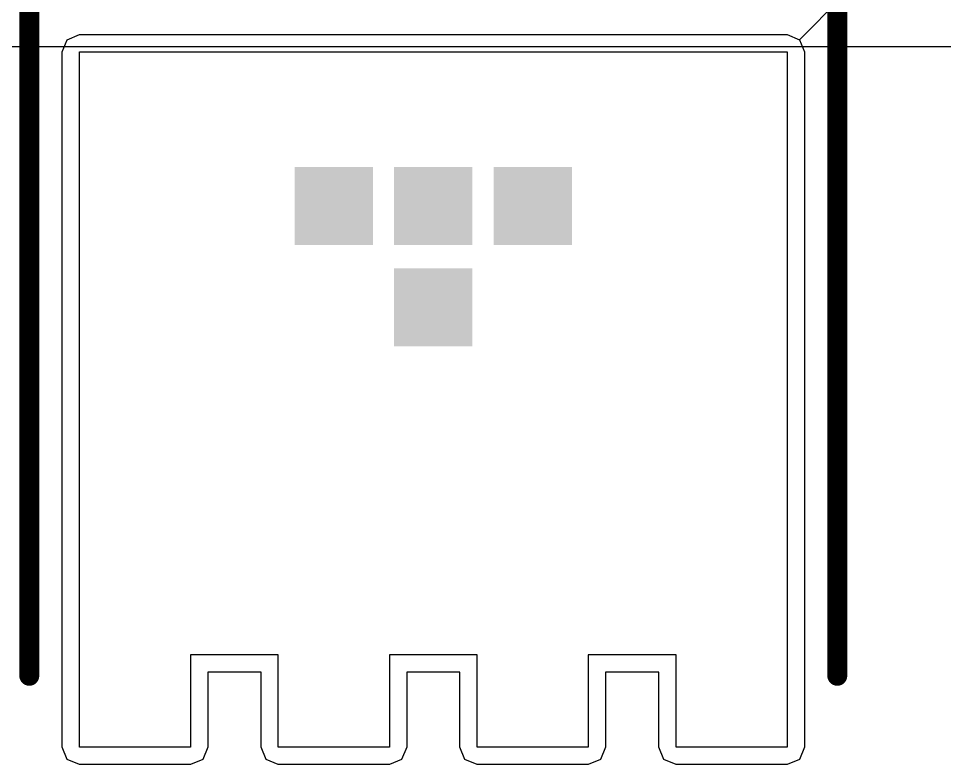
# Model space of a CAD drawing. Header units: inches. Extents: x -3 to 5259, y -3 to 5282.
# Drawn here: x 127.01 to 132.92, y 76.05 to 80.82 of the extents above; entities that cross this region are included whole.
import ezdxf

# ---------------------------------------------------------------- set-up
doc = ezdxf.new("R2010")
doc.units = ezdxf.units.IN
for name, color, linetype in [('Layer 2', 76, 'Continuous'), ('Top Layer', 1, 'Continuous'), ('Top Overlay', 2, 'Continuous'), ('Top Solder', 216, 'Continuous')]:
    doc.layers.add(name, color=color, linetype=linetype)

# ---------------------------------------------------------------- blocks, each defined once
blk = doc.blocks.new('SON_8_5_6__166')
at = {"layer": 'Top Layer'}
for points in [[(1.135, 0.885), (1.635, 0.885), (1.635, 0.385), (1.135, 0.385)], [(1.135, 0.25), (1.635, 0.25), (1.635, -0.25), (1.135, -0.25)], [(1.782, 0.25), (2.282, 0.25), (2.282, -0.25), (1.782, -0.25)], [(1.135, -0.385), (1.635, -0.385), (1.635, -0.885), (1.135, -0.885)]]:
    blk.add_hatch(color=1, dxfattribs=at).paths.add_polyline_path(points)
for p, q in [((0.401, -2.26), (0.401, 2.26)), ((0.401, 2.26), (4.841, 2.26)), ((4.841, 2.26), (4.841, 1.55)), ((4.841, 1.55), (4.251, 1.55)), ((4.251, 1.55), (4.251, 0.99)), ((4.251, 0.99), (4.841, 0.99)), ((4.841, 0.99), (4.841, 0.28)), ((4.841, 0.28), (4.251, 0.28)), ((4.251, 0.28), (4.251, -0.28)), ((4.251, -0.28), (4.841, -0.28)), ((4.841, -0.28), (4.841, -0.99)), ((4.841, -0.99), (4.251, -0.99)), ((4.251, -0.99), (4.251, -1.55)), ((4.251, -1.55), (4.841, -1.55)), ((4.841, -1.55), (4.841, -2.26)), ((4.841, -2.26), (0.401, -2.26))]:
    blk.add_line(p, q, dxfattribs=at)
at = {"layer": 'Top Overlay'}
for points in [[(4.385, 2.58, 0.127, 0.127, 0), (-1.615, 2.58, 0.127, 0.127, 0)], [(4.385, -2.58, 0.127, 0.127, 0), (-1.615, -2.58, 0.127, 0.127, 0)]]:
    blk.add_lwpolyline(points, format="xyseb", dxfattribs=at)
for points in [[(4.3533, 2.58, 0.0635, 0.0635, 1), (4.4168, 2.58, 0.0635, 0.0635, 1)], [(4.3533, -2.58, 0.0635, 0.0635, 1), (4.4168, -2.58, 0.0635, 0.0635, 1)]]:
    blk.add_lwpolyline(points, format="xyseb", close=True, dxfattribs=at)
at = {"layer": 'Top Solder'}
for p, q in [((0.3232, 2.3378), (-5201.1514, 5129.383)), ((0.3232, 2.3378), (0.401, 2.37)), ((0.401, 2.37), (4.841, 2.37)), ((4.841, 2.37), (4.9188, 2.3378)), ((0.291, 2.26), (0.3232, 2.3378)), ((4.9188, 2.3378), (4.951, 2.26)), ((0.291, -2.26), (0.291, 2.26)), ((4.951, 2.26), (4.951, 1.55)), ((4.951, 1.55), (4.9188, 1.4722)), ((4.841, 1.44), (4.361, 1.44)), ((4.361, 1.44), (4.361, 1.1)), ((4.9188, 1.4722), (4.841, 1.44)), ((4.361, 1.1), (4.841, 1.1)), ((4.841, 1.1), (4.9188, 1.0678)), ((4.9188, 1.0678), (4.951, 0.99)), ((4.951, 0.99), (4.951, 0.28)), ((4.951, 0.28), (4.9188, 0.2022)), ((4.9188, 0.2022), (4.841, 0.17)), ((4.841, 0.17), (4.361, 0.17)), ((4.361, 0.17), (4.361, -0.17)), ((4.361, -0.17), (4.841, -0.17)), ((4.841, -0.17), (4.9188, -0.2022)), ((4.9188, -0.2022), (4.951, -0.28)), ((4.951, -0.28), (4.951, -0.99)), ((4.951, -0.99), (4.9188, -1.0678)), ((4.841, -1.1), (4.361, -1.1)), ((4.361, -1.1), (4.361, -1.44)), ((4.9188, -1.0678), (4.841, -1.1)), ((4.361, -1.44), (4.841, -1.44)), ((4.841, -1.44), (4.9188, -1.4722)), ((4.9188, -1.4722), (4.951, -1.55)), ((4.951, -1.55), (4.951, -2.26)), ((0.3232, -2.3378), (0.291, -2.26)), ((4.951, -2.26), (4.9188, -2.3378)), ((0.401, -2.37), (0.3232, -2.3378)), ((4.9188, -2.3378), (4.841, -2.37)), ((4.841, -2.37), (0.401, -2.37))]:
    blk.add_line(p, q, dxfattribs=at)

msp = doc.modelspace()

# ---------------------------------------------------------------- linework, layer by layer
at = {"layer": 'Layer 2'}
msp.add_line((119.2361, 80.6393), (146.6267, 80.6393), dxfattribs=at)
at = {"layer": 'Top Layer'}
msp.add_line((126.8845, 80.6393), (142.1995, 80.6393), dxfattribs=at)

# ---------------------------------------------------------------- block references
at = {"rotation": 270}
msp.add_blockref('SON_8_5_6__166', (129.6578, 81.0054), dxfattribs=at)

doc.saveas('drawing.dxf')
